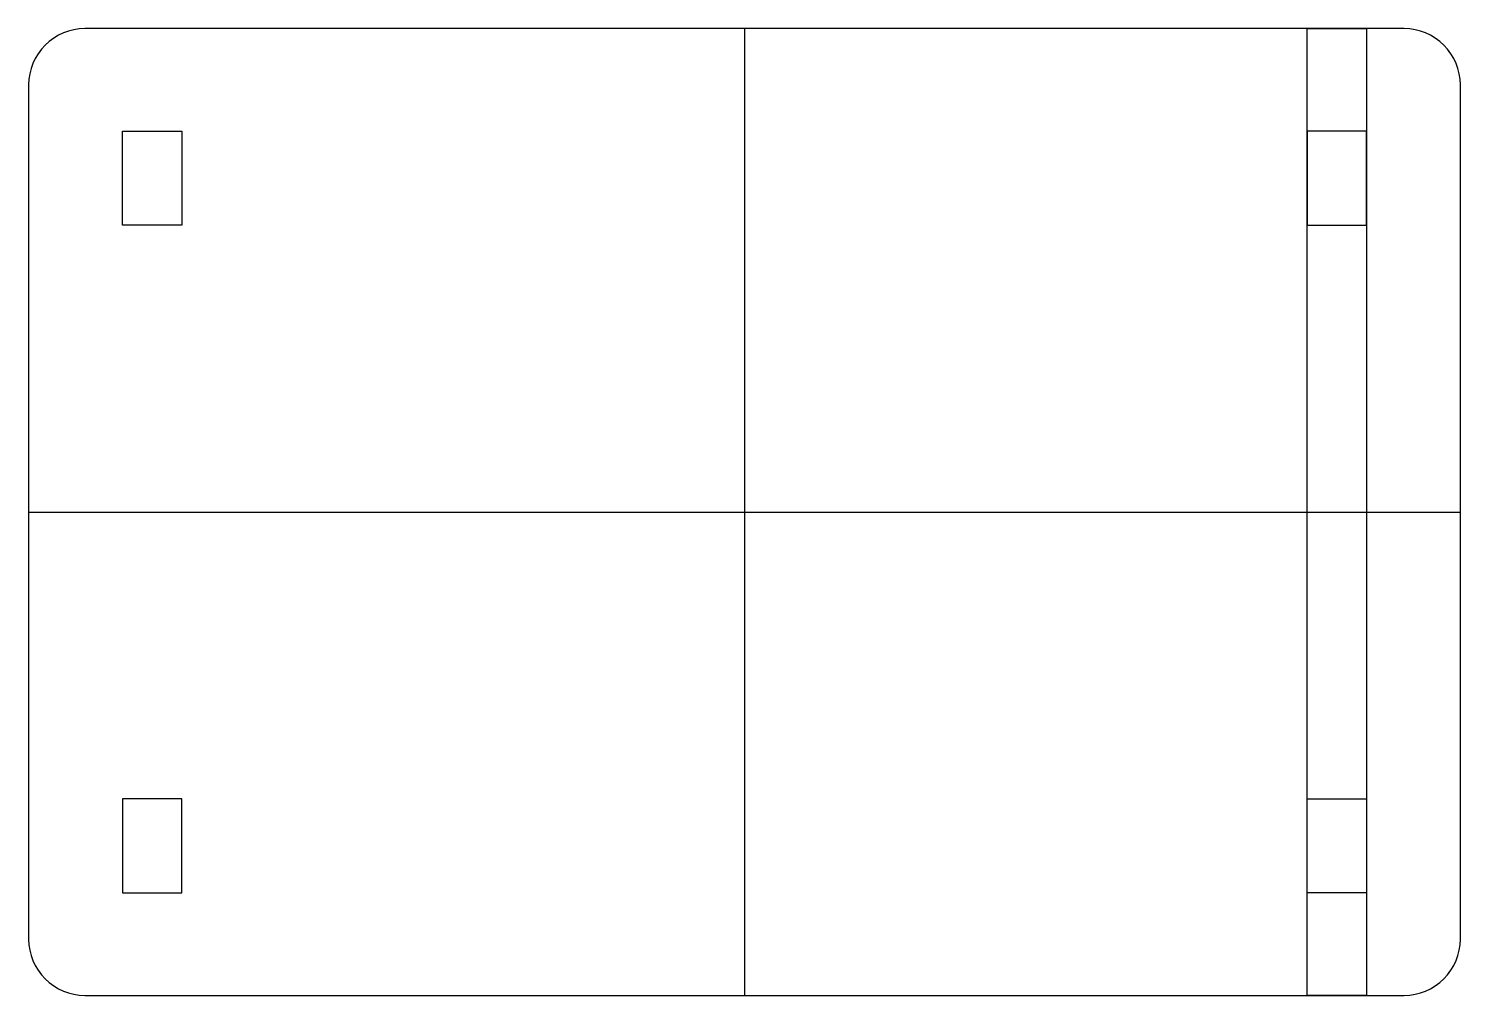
# Model space of a CAD drawing. Header units: millimetres. Extents: x -8.2 to 68.2, y -15.8 to 35.8.
import ezdxf

# ---------------------------------------------------------------- set-up
doc = ezdxf.new("R2010")
doc.units = ezdxf.units.MM
doc.layers.get('0').update_dxf_attribs({"linetype": 'CONTINUOUS'})

msp = doc.modelspace()

# ---------------------------------------------------------------- linework, layer by layer
for p, q in [((30, 35.759), (30, -15.801)), ((-8.175, 9.979), (68.175, 9.979))]:
    msp.add_line(p, q)
msp.add_lwpolyline([(65.175, 35.759), (-5.175, 35.759, 0.414214), (-8.175, 32.759), (-8.175, -12.801, 0.414214), (-5.175, -15.801), (65.175, -15.801, 0.414214), (68.175, -12.801), (68.175, 32.759, 0.414214)], format="xyb", close=True)
for points in [[(63.175, 35.759), (63.175, -15.801), (60, -15.801), (60, 35.759)], [(0, 30.284), (0, 25.284), (-3.175, 25.284), (-3.175, 30.284)], [(63.175, 30.284), (60, 30.284), (60, 25.284), (63.175, 25.284)], [(0, -5.326), (-3.175, -5.326), (-3.175, -10.326), (0, -10.326)], [(63.175, -5.326), (63.175, -10.326), (60, -10.326), (60, -5.326)]]:
    msp.add_lwpolyline(points, close=True)

doc.saveas('drawing.dxf')
